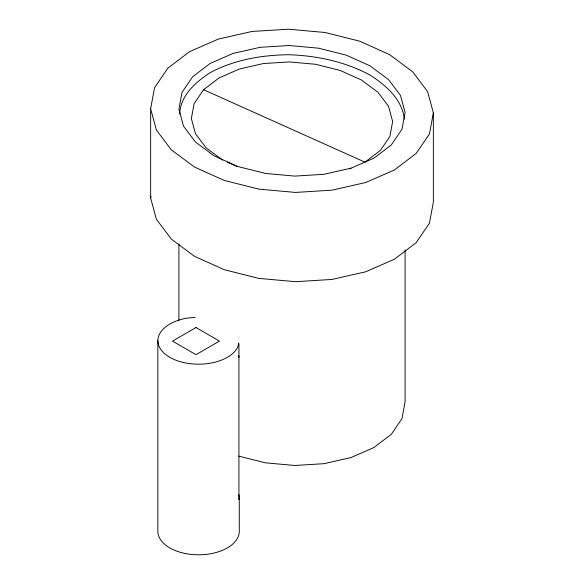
<?xml version="1.0" encoding="UTF-8"?>
<svg xmlns="http://www.w3.org/2000/svg" width="584" height="584" viewBox="0 0 584 584"><rect width="100%" height="100%" fill="white"/><g stroke="black" fill="none" stroke-linecap="round" stroke-linejoin="round"><path stroke-width="0.88" d="M150.643 108.77L154.541 87.717L167.812 68.24L189.544 51.662L218.263 39.113L252.003 31.456L288.467 29.2L325.171 32.507L359.62 41.157L389.455 54.546L412.654 71.774L427.627 91.659L433.357 112.851L433.357 202.122L429.459 223.176L416.188 242.652L394.456 259.23L365.737 271.779L331.997 279.437L295.533 281.692L258.829 278.386L224.38 269.735L194.545 256.347L171.346 239.119L156.373 219.234L150.643 198.042L150.643 108.77L156.373 129.969L171.346 149.854L194.545 167.082L224.38 180.471L258.829 189.121L295.533 192.428L331.997 190.172L365.737 182.515L394.456 169.966L416.188 153.388L429.459 133.904L433.357 112.851M150.643 198.042L150.964 196.282M179.733 113.968C180.449 95.367 195.582 82.234 210.036 72.715C234.352 59.743 261.836 54.969 289.175 54.743C317.207 55.757 345.122 61.648 369.964 75.022C385.907 85.286 402.026 99.141 404.398 119.121M238.761 342.954L237.892 346.765A40.712 23.506 0 0 1 169.783 357.298A40.712 23.506 0 0 1 188.033 317.981L195.071 317.448M238.819 494.553A40.712 23.506 0 0 1 239.279 498.057L238.929 499.568L238.929 343.983M203.575 89.724L364.949 162.148L380.425 150.343L389.871 136.481L392.645 121.487L388.564 106.397L377.906 92.235L361.387 79.971L340.143 70.438L315.623 64.284L289.481 61.926L263.523 63.532L239.498 68.985L219.051 77.92L203.575 89.724L194.129 103.594L191.355 118.581L195.436 133.67L206.094 147.832L222.613 160.096M349.407 168.944L373.964 158.133L391.353 144.876L401.967 129.29L405.092 112.449L400.5 95.491L388.521 79.585L369.964 65.802L346.093 55.086L318.536 48.173L289.175 45.523L259.997 47.326L233.009 53.451L210.036 63.488L192.647 76.752L182.033 92.338L178.908 109.179L183.5 126.137L195.479 142.043L214.036 155.826L237.907 166.542L265.464 173.455L294.825 176.105L324.003 174.302L350.991 168.17M238.768 456.133L265.464 462.835L294.825 465.484L324.003 463.681L350.991 457.549L373.964 447.512L391.353 434.248L401.967 418.662L405.092 401.821L405.092 249.923M227.512 162.294L229.965 163.396M231.6 164.133L237.316 166.695M239.279 498.057L239.279 531.294A40.712 23.506 0 0 1 198.567 554.8A40.712 23.506 0 0 1 157.862 531.294L157.862 340.684M178.908 243.929L178.908 320.331M238.805 355.598A7.884 4.548 60 0 1 238.929 357.408M195.99 327.536L172.492 341.107L195.99 354.671L219.489 341.107L195.99 327.536"/></g></svg>
